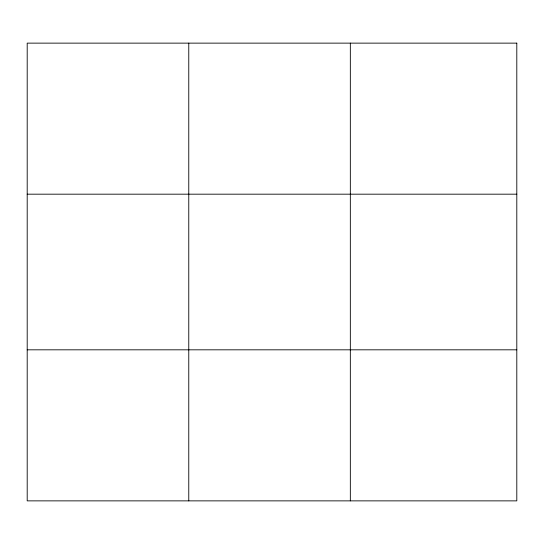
<?xml version="1.0" encoding="UTF-8"?>
<svg xmlns="http://www.w3.org/2000/svg" width="544" height="544" viewBox="0 0 544 544"><rect width="100%" height="100%" fill="white"/><g stroke="black" fill="none" stroke-linecap="round" stroke-linejoin="round"><path stroke-width="0.82" d="M188.768 500.868L188.768 43.132M350.336 500.868L350.336 43.132M27.2 194.181L516.8 194.181M27.2 349.819L516.8 349.819M516.8 43.132L516.8 500.868L27.2 500.868L27.2 43.132L516.8 43.132"/></g></svg>
